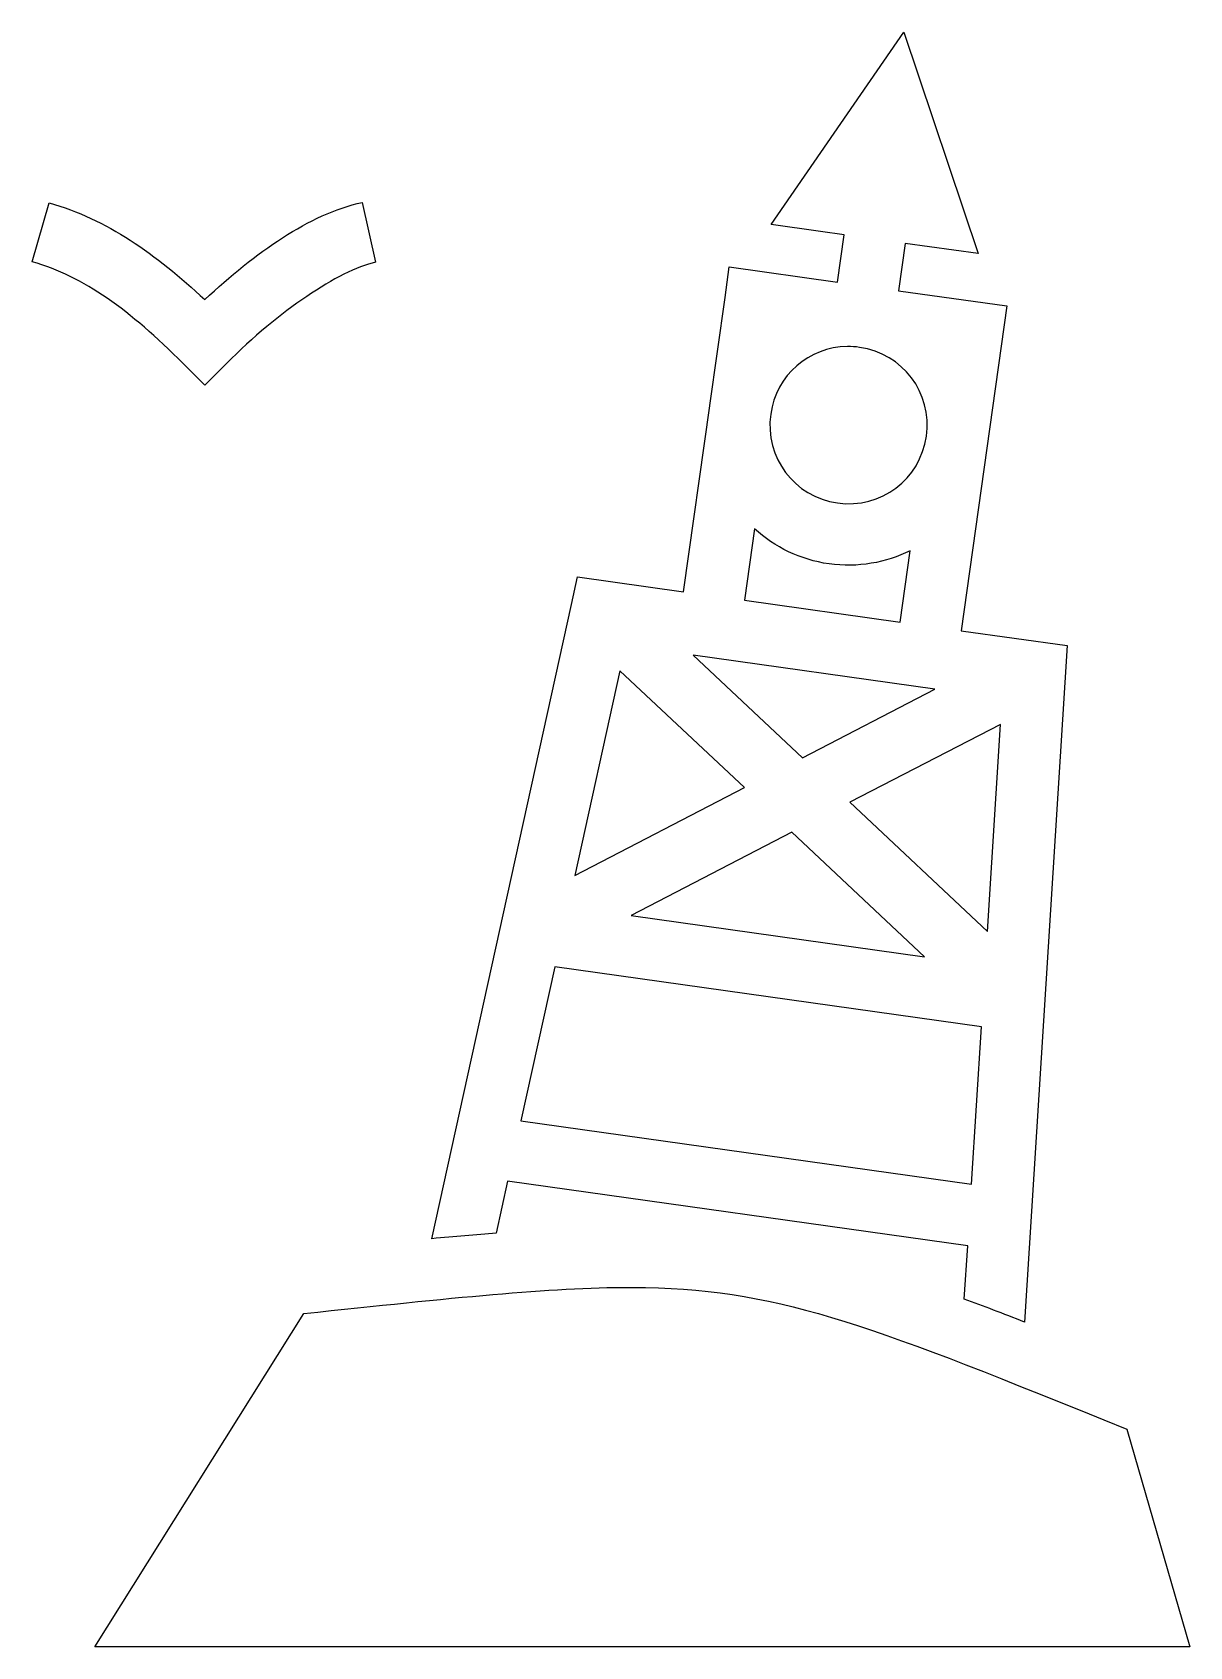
# Model space of a CAD drawing. Header units: centimetres. Extents: x -7.5 to 6.8, y -10 to 9.9.
import ezdxf

# ---------------------------------------------------------------- set-up
doc = ezdxf.new("R2010")
doc.units = ezdxf.units.CM
doc.header["$MEASUREMENT"] = 0
doc.layers.add('Layer 1', color=7, linetype='Continuous')

msp = doc.modelspace()

# ---------------------------------------------------------------- linework, layer by layer
at = {"layer": 'Layer 1'}
for points, knots in [([(3.22711, 9.8905), (3.22711, 9.8905), (1.59209, 7.51758), (1.59209, 7.51758), (1.59209, 7.51758), (1.59209, 7.51758), (2.20024, 7.43211), (2.20024, 7.43211), (2.20024, 7.43211), (2.20024, 7.43211), (2.49246, 7.391), (2.49246, 7.391), (2.49246, 7.391), (2.49246, 7.391), (2.41032, 6.80643), (2.41032, 6.80643), (2.41032, 6.80643), (2.41032, 6.80643), (1.07414, 6.99429), (1.07414, 6.99429), (1.07414, 6.99429), (1.07414, 6.99429), (1.02118, 6.61849), (1.02118, 6.61849), (1.02118, 6.61849), (1.02118, 6.61849), (0.83353, 5.28379), (0.83353, 5.28379), (0.83353, 5.28379), (0.83353, 5.28379), (0.83323, 5.28223), (0.83323, 5.28223), (0.83323, 5.28223), (0.83323, 5.28223), (0.83306, 5.28067), (0.83306, 5.28067), (0.83306, 5.28067), (0.83306, 5.28067), (0.51031, 2.98559), (0.51031, 2.98559), (0.51031, 2.98559), (0.51031, 2.98559), (-0.79816, 3.16957), (-0.79816, 3.16957), (-0.79816, 3.16957), (-0.79816, 3.16957), (-0.87364, 2.82632), (-0.87364, 2.82632), (-0.87364, 2.82632), (-0.87364, 2.82632), (-2.59481, -5.00022), (-2.59481, -5.00022), (-2.59481, -5.00022), (-2.31524, -4.97395), (-2.05143, -4.95088), (-1.80247, -4.93149), (-1.80247, -4.93149), (-1.80247, -4.93149), (-1.66121, -4.28885), (-1.66121, -4.28885), (-1.66121, -4.28885), (-1.66121, -4.28885), (4.01561, -5.08709), (4.01561, -5.08709), (4.01561, -5.08709), (4.01561, -5.08709), (3.97412, -5.74436), (3.97412, -5.74436), (3.97412, -5.74436), (4.20891, -5.8319), (4.45399, -5.92543), (4.7167, -6.02823), (4.7167, -6.02823), (4.7167, -6.02823), (5.24274, 2.32008), (5.24274, 2.32008), (5.24274, 2.32008), (5.24274, 2.32008), (3.93439, 2.50406), (3.93439, 2.50406), (3.93439, 2.50406), (3.93439, 2.50406), (4.49805, 6.5128), (4.49805, 6.5128), (4.49805, 6.5128), (4.49805, 6.5128), (3.16175, 6.7007), (3.16175, 6.7007), (3.16175, 6.7007), (3.16175, 6.7007), (3.24398, 7.28523), (3.24398, 7.28523), (3.24398, 7.28523), (3.24398, 7.28523), (4.14439, 7.15864), (4.14439, 7.15864), (4.14439, 7.15864), (4.14439, 7.15864), (3.22711, 9.8905), (3.22711, 9.8905)], [0, 0, 0, 0, 0.03846154, 0.03846154, 0.03846154, 0.03846154, 0.07692308, 0.07692308, 0.07692308, 0.07692308, 0.11538462, 0.11538462, 0.11538462, 0.11538462, 0.15384615, 0.15384615, 0.15384615, 0.15384615, 0.19230769, 0.19230769, 0.19230769, 0.19230769, 0.23076923, 0.23076923, 0.23076923, 0.23076923, 0.26923077, 0.26923077, 0.26923077, 0.26923077, 0.30769231, 0.30769231, 0.30769231, 0.30769231, 0.34615385, 0.34615385, 0.34615385, 0.34615385, 0.38461538, 0.38461538, 0.38461538, 0.38461538, 0.42307692, 0.42307692, 0.42307692, 0.42307692, 0.46153846, 0.46153846, 0.46153846, 0.46153846, 0.5, 0.5, 0.5, 0.5, 0.53846154, 0.53846154, 0.53846154, 0.53846154, 0.57692308, 0.57692308, 0.57692308, 0.57692308, 0.61538462, 0.61538462, 0.61538462, 0.61538462, 0.65384615, 0.65384615, 0.65384615, 0.65384615, 0.69230769, 0.69230769, 0.69230769, 0.69230769, 0.73076923, 0.73076923, 0.73076923, 0.73076923, 0.76923077, 0.76923077, 0.76923077, 0.76923077, 0.80769231, 0.80769231, 0.80769231, 0.80769231, 0.84615385, 0.84615385, 0.84615385, 0.84615385, 0.88461538, 0.88461538, 0.88461538, 0.88461538, 0.92307692, 0.92307692, 0.92307692, 0.92307692, 1, 1, 1, 1]), ([(-3.45748, 7.79163), (-4.11201, 7.6429), (-4.77156, 7.17395), (-5.39695, 6.59085), (-5.39695, 6.59085), (-6.00105, 7.15523), (-6.60629, 7.58307), (-7.3172, 7.78632), (-7.3172, 7.78632), (-7.3172, 7.78632), (-7.52593, 7.05665), (-7.52593, 7.05665), (-7.52593, 7.05665), (-6.8889, 6.87448), (-6.31984, 6.45778), (-5.66582, 5.80384), (-5.66582, 5.80384), (-5.66582, 5.80384), (-5.3975, 5.53539), (-5.3975, 5.53539), (-5.3975, 5.53539), (-5.3975, 5.53539), (-5.12919, 5.80387), (-5.12919, 5.80387), (-5.12919, 5.80387), (-4.48191, 6.45115), (-3.7527, 6.9462), (-3.2894, 7.05154), (-3.2894, 7.05154), (-3.2894, 7.05154), (-3.45752, 7.79159), (-3.45752, 7.79159), (-3.45752, 7.79159), (-3.45752, 7.79159), (-3.45748, 7.79163), (-3.45748, 7.79163)], [0, 0, 0, 0, 0.1, 0.1, 0.1, 0.1, 0.2, 0.2, 0.2, 0.2, 0.3, 0.3, 0.3, 0.3, 0.4, 0.4, 0.4, 0.4, 0.5, 0.5, 0.5, 0.5, 0.6, 0.6, 0.6, 0.6, 0.7, 0.7, 0.7, 0.7, 0.8, 0.8, 0.8, 0.8, 1, 1, 1, 1]), ([(2.53164, 6.01159), (2.58055, 6.0121), (2.63019, 6.00893), (2.68032, 6.00189), (2.68032, 6.00189), (3.21522, 5.92666), (3.58094, 5.44131), (3.50576, 4.90645), (3.50576, 4.90645), (3.43053, 4.37155), (2.94526, 4.00591), (2.41036, 4.0811), (2.41036, 4.0811), (1.8755, 4.15637), (1.50965, 4.64172), (1.58488, 5.17662), (1.58488, 5.17662), (1.65302, 5.66134), (2.05817, 6.00708), (2.53155, 6.01167), (2.53155, 6.01167), (2.53155, 6.01167), (2.53164, 6.01159), (2.53164, 6.01159)], [0, 0, 0, 0, 0.14285714, 0.14285714, 0.14285714, 0.14285714, 0.28571429, 0.28571429, 0.28571429, 0.28571429, 0.42857143, 0.42857143, 0.42857143, 0.42857143, 0.57142857, 0.57142857, 0.57142857, 0.57142857, 0.71428571, 0.71428571, 0.71428571, 0.71428571, 1, 1, 1, 1]), ([(1.38593, 3.76172), (1.63405, 3.53583), (1.94946, 3.37934), (2.3046, 3.32941), (2.3046, 3.32941), (2.65982, 3.27948), (3.00615, 3.3429), (3.30693, 3.49167), (3.30693, 3.49167), (3.30693, 3.49167), (3.18283, 2.60985), (3.18283, 2.60985), (3.18283, 2.60985), (3.18283, 2.60985), (1.26199, 2.87994), (1.26199, 2.87994), (1.26199, 2.87994), (1.26199, 2.87994), (1.38596, 3.76176), (1.38596, 3.76176), (1.38596, 3.76176), (1.38596, 3.76176), (1.38593, 3.76172), (1.38593, 3.76172)], [0, 0, 0, 0, 0.14285714, 0.14285714, 0.14285714, 0.14285714, 0.28571429, 0.28571429, 0.28571429, 0.28571429, 0.42857143, 0.42857143, 0.42857143, 0.42857143, 0.57142857, 0.57142857, 0.57142857, 0.57142857, 0.71428571, 0.71428571, 0.71428571, 0.71428571, 1, 1, 1, 1]), ([(0.62902, 2.20243), (0.62902, 2.20243), (3.6103, 1.78315), (3.6103, 1.78315), (3.6103, 1.78315), (3.6103, 1.78315), (1.97579, 0.93726), (1.97579, 0.93726), (1.97579, 0.93726), (1.97579, 0.93726), (0.62903, 2.20238), (0.62903, 2.20238), (0.62903, 2.20238), (0.62903, 2.20238), (0.62902, 2.20243), (0.62902, 2.20243)], [0, 0, 0, 0, 0.2, 0.2, 0.2, 0.2, 0.4, 0.4, 0.4, 0.4, 0.6, 0.6, 0.6, 0.6, 1, 1, 1, 1]), ([(-0.27578, 2.01082), (-0.27578, 2.01082), (1.26091, 0.56741), (1.26091, 0.56741), (1.26091, 0.56741), (1.26091, 0.56741), (-0.83134, -0.51546), (-0.83134, -0.51546), (-0.83134, -0.51546), (-0.83134, -0.51546), (-0.27582, 2.01082), (-0.27582, 2.01082), (-0.27582, 2.01082), (-0.27582, 2.01082), (-0.27578, 2.01082), (-0.27578, 2.01082)], [0, 0, 0, 0, 0.2, 0.2, 0.2, 0.2, 0.4, 0.4, 0.4, 0.4, 0.6, 0.6, 0.6, 0.6, 1, 1, 1, 1]), ([(4.42106, 1.34807), (4.42106, 1.34807), (4.25998, -1.20832), (4.25998, -1.20832), (4.25998, -1.20832), (4.25998, -1.20832), (2.56247, 0.38614), (2.56247, 0.38614), (2.56247, 0.38614), (2.56247, 0.38614), (4.42107, 1.34799), (4.42107, 1.34799), (4.42107, 1.34799), (4.42107, 1.34799), (4.42106, 1.34807), (4.42106, 1.34807)], [0, 0, 0, 0, 0.2, 0.2, 0.2, 0.2, 0.4, 0.4, 0.4, 0.4, 0.6, 0.6, 0.6, 0.6, 1, 1, 1, 1]), ([(1.84763, 0.01628), (1.84763, 0.01628), (3.48375, -1.52049), (3.48375, -1.52049), (3.48375, -1.52049), (3.48375, -1.52049), (-0.13789, -1.01123), (-0.13789, -1.01123), (-0.13789, -1.01123), (-0.13789, -1.01123), (1.84763, 0.01628), (1.84763, 0.01628)], [0, 0, 0, 0, 0.25, 0.25, 0.25, 0.25, 0.5, 0.5, 0.5, 0.5, 1, 1, 1, 1]), ([(-1.0798, -1.64535), (-1.0798, -1.64535), (4.18584, -2.38574), (4.18584, -2.38574), (4.18584, -2.38574), (4.18584, -2.38574), (4.06355, -4.32736), (4.06355, -4.32736), (4.06355, -4.32736), (4.06355, -4.32736), (-1.49765, -3.5454), (-1.49765, -3.5454), (-1.49765, -3.5454), (-1.49765, -3.5454), (-1.07977, -1.6454), (-1.07977, -1.6454), (-1.07977, -1.6454), (-1.07977, -1.6454), (-1.0798, -1.64535), (-1.0798, -1.64535)], [0, 0, 0, 0, 0.16666667, 0.16666667, 0.16666667, 0.16666667, 0.33333333, 0.33333333, 0.33333333, 0.33333333, 0.5, 0.5, 0.5, 0.5, 0.66666667, 0.66666667, 0.66666667, 0.66666667, 1, 1, 1, 1]), ([(-0.1537, -5.60062), (-1.13402, -5.6002), (-2.34154, -5.72949), (-4.17366, -5.92333), (-4.17366, -5.92333), (-4.17366, -5.92333), (-6.75501, -10.03598), (-6.75501, -10.03598), (-6.75501, -10.03598), (-6.75501, -10.03598), (6.75501, -10.03598), (6.75501, -10.03598), (6.75501, -10.03598), (6.75501, -10.03598), (5.97979, -7.35098), (5.97979, -7.35098), (5.97979, -7.35098), (2.90208, -6.10449), (1.75498, -5.635), (0.03942, -5.6024), (0.03942, -5.6024), (-0.02404, -5.60113), (-0.08835, -5.60059), (-0.15371, -5.60054), (-0.15371, -5.60054), (-0.15371, -5.60054), (-0.1537, -5.60062), (-0.1537, -5.60062)], [0, 0, 0, 0, 0.125, 0.125, 0.125, 0.125, 0.25, 0.25, 0.25, 0.25, 0.375, 0.375, 0.375, 0.375, 0.5, 0.5, 0.5, 0.5, 0.625, 0.625, 0.625, 0.625, 0.75, 0.75, 0.75, 0.75, 1, 1, 1, 1])]:
    msp.add_open_spline(points, degree=3, knots=knots, dxfattribs=at)

doc.saveas('drawing.dxf')
